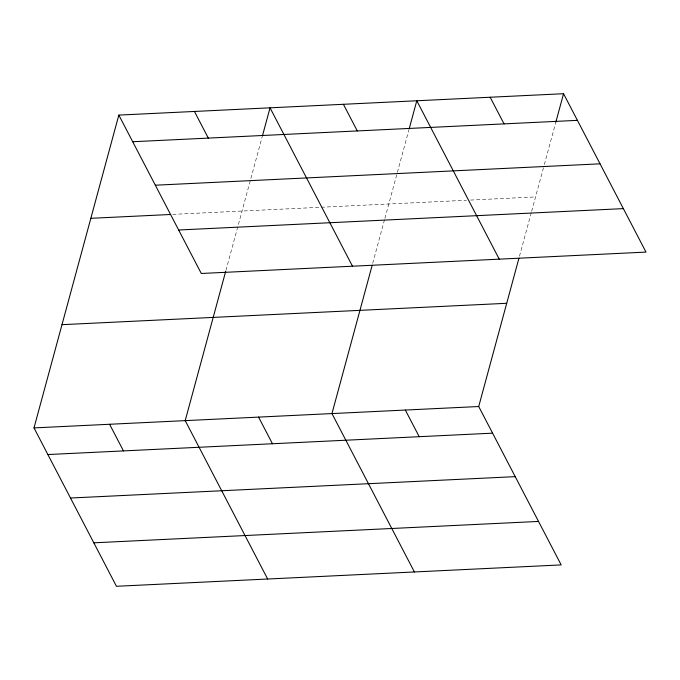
<?xml version="1.0" encoding="UTF-8"?>
<svg xmlns="http://www.w3.org/2000/svg" width="680" height="680" viewBox="0 0 680 680"><rect width="100%" height="100%" fill="white"/><g stroke="black" fill="none" stroke-linecap="round" stroke-linejoin="round"><path stroke-width="0.51" stroke-dasharray="3.4 2.55" d="M225.955 270.359L262.08 137.173M372.708 263.304L384.633 219.334M384.914 218.314L408.833 130.118M519.469 256.25L531.394 212.279M531.667 211.259L544.06 165.563M544.34 164.552L555.866 122.043M172.737 214.379L466.369 200.26M470.56 200.065L535.551 196.936"/><path stroke-width="1.02" d="M518.917 258.298L478.712 406.521L561.17 564.91L116.45 586.288L34 427.899L118.83 115.09L563.55 93.712L646 252.101L201.288 273.479L118.83 115.09M225.675 271.388L185.206 420.631L267.656 579.02M262.352 136.161L270.036 107.822L352.486 266.212M372.155 265.353L331.959 413.576L414.409 571.965M409.105 129.106L416.789 100.767L499.248 259.156M555.866 122.043L563.55 93.712M132.702 141.737L577.422 120.352M155.338 185.206L600.049 163.829M90.84 218.314L170.637 214.481M178.653 230.001L623.365 208.624M61.999 324.675L506.71 303.297M34 427.899L478.712 406.521M47.872 454.546L492.583 433.168M70.499 498.023L515.219 476.646M93.823 542.818L538.534 521.433M490.169 97.24L504.041 123.879M343.417 104.295L357.289 130.942M405.339 410.048L419.212 436.696M194.438 111.452L208.309 138.1M258.578 417.103L272.45 443.751M109.599 424.269L123.471 450.916"/></g></svg>
